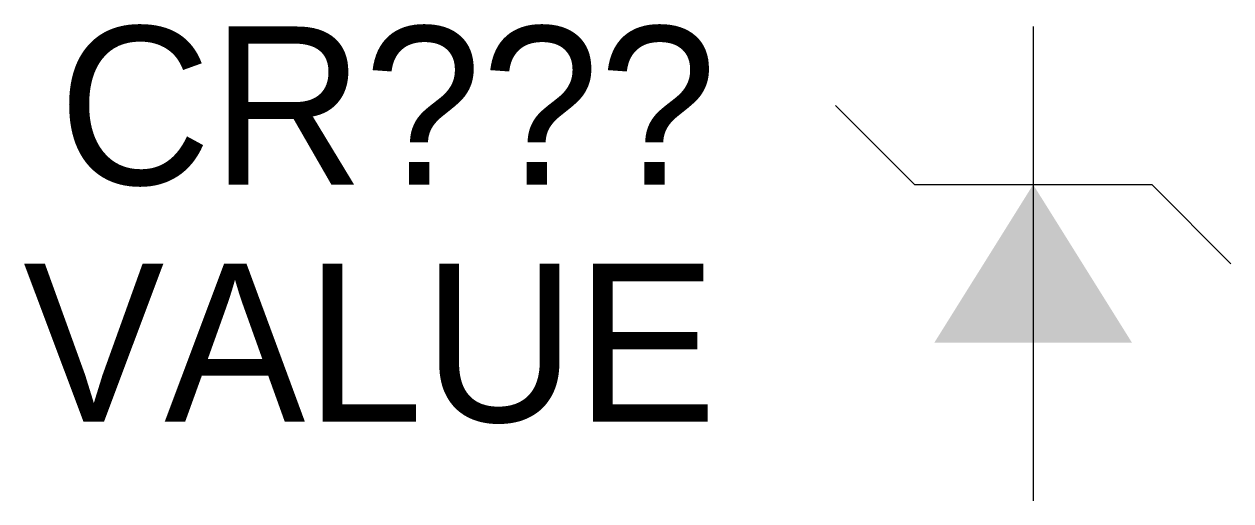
# Model space of a CAD drawing. Extents: x 11.22 to 12.75, y 7.5 to 8.1.
import ezdxf
from ezdxf.enums import TextEntityAlignment as Align

# ---------------------------------------------------------------- set-up
doc = ezdxf.new("R2010")
doc.units = 0
doc.layers.add('1', color=7, linetype='CONTINUOUS')

# ---------------------------------------------------------------- blocks, each defined once
blk = doc.blocks.new('ZED')
at = {"layer": '1', "color": 0}
for p, q in [((0, 0.3), (0, -0.3)), ((-0.15, 0.1), (-0.25, 0.2)), ((-0.15, 0.1), (0.15, 0.1)), ((0.15, 0.1), (0.25, 0))]:
    blk.add_line(p, q, dxfattribs=at)
blk.add_solid([(0, 0.1), (-0.125, -0.1), (0.125, -0.1), (-0.125, -0.1)], dxfattribs=at)

msp = doc.modelspace()

# ---------------------------------------------------------------- block references
at = {"layer": '1', "color": 0}
msp.add_blockref('ZED', (12.5, 7.8), dxfattribs=at)

# ---------------------------------------------------------------- texts
for tag, text, p in [('CR???', 'CR???', (12.1, 7.9)), ('VALUE', '0000000', (12.1, 7.6))]:
    msp.add_attdef(tag, text=text, height=0.2, dxfattribs=at).set_placement(p, align=Align.RIGHT)

doc.saveas('drawing.dxf')
